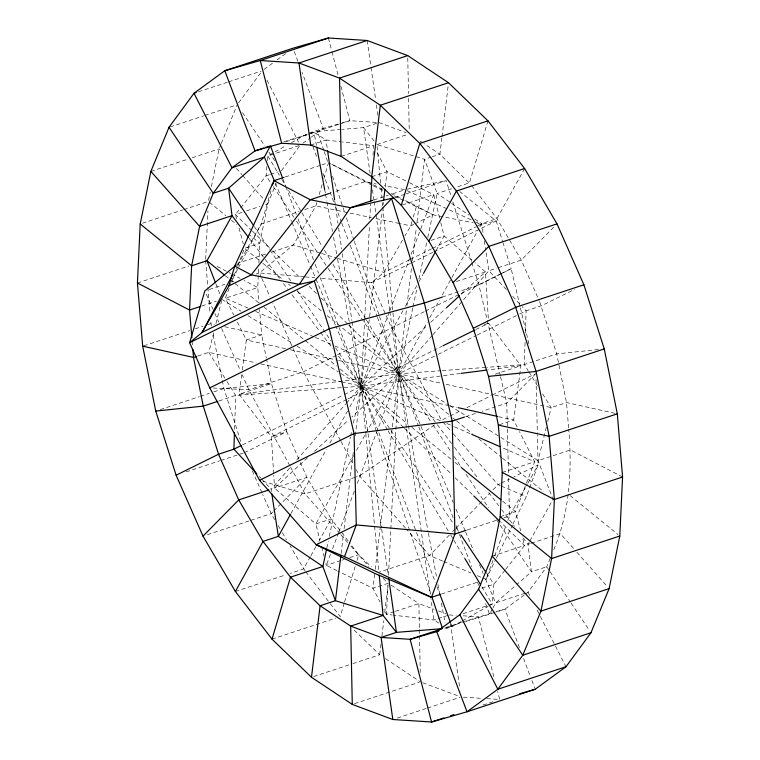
<?xml version="1.0" encoding="UTF-8"?>
<svg xmlns="http://www.w3.org/2000/svg" width="760" height="760" viewBox="0 0 760 760"><rect width="100%" height="100%" fill="white"/><g stroke="black" fill="none" stroke-linecap="round" stroke-linejoin="round"><path stroke-width="0.57" stroke-dasharray="3.8 2.85" d="M234.555 429.305L235.676 395.428L225.691 379.401M525.056 342.38L524.324 364.572L528.067 370.585M525.369 333.032L526.1 310.84L522.139 306.574M205.684 259.302L207.945 210.909M258.618 268.907L257.745 287.546L258.989 302.565M258.885 263.084L259.815 243.285L267.815 203.851L276.165 183.559M364.695 318.668L361.247 386.194L365.636 432.278M364.752 317.481L369.464 225.074M369.769 219.155L370.557 203.746M373.036 155.182L373.521 145.702L342.266 141.949M387.99 584.678L386.479 614.298L392.274 614.992M388.474 575.206L390.773 530.186M390.83 528.998L395.846 430.673M395.912 429.485L398.753 373.806L392.787 311.182M266.883 166.468L266.095 175.816L235.429 214.538L236.635 219.051M267.377 160.626L267.767 155.952L273.942 152.484M341.107 553.556L343.52 533.52M344.08 528.808L353.447 451.012M355.291 435.689L369.474 317.832M369.616 316.654L382.384 210.577M383.097 204.687L383.373 202.331M385.225 187.007L387.068 171.684L376.228 150.898M374.642 574.17L372.932 588.316L379.981 601.825M375.202 569.458L380.313 527.031M380.456 525.853L406.41 310.166M406.98 305.444L411.521 267.729M412.366 260.661L416.337 227.658M417.05 221.768L424.565 159.296L431.148 157.13M380.94 644.204L379.677 654.75L381.615 656.042M381.928 635.996L383.762 620.758M384.75 612.55L387.999 585.599M441.883 137.826L439.907 154.232L470.962 184.708M442.026 136.648L448.238 85.072M241.708 374.651L239.086 394.298L271.405 436.772L273.676 474.097M242.326 370.034L246.335 339.986L236.892 321.204M208.62 200.326L210.244 192.318M211.403 186.608L219.06 148.884L220.827 144.581M326.809 547.979L328.291 541.053M329.27 536.427L350.426 437.038M350.673 435.888L351.405 432.421M353.381 423.168L361.247 386.194L389.31 312.008M412.775 307.933L398.753 373.806L377.805 429.162M413.022 306.784L417.202 287.137M418.921 279.043L426.797 242.06M427.776 237.443L437.123 193.524L424.565 159.296L376.931 144.571L380.637 183.568M213.684 332.785L208.839 352.374L225.064 378.404M215.964 323.56L221.663 300.513M546.317 427.215L538.052 460.636L553.033 499.263L529.692 541.262M547.741 421.458L551.161 407.626L542.431 393.613M270.997 190.921L261.316 223.943L238.802 266.998M316.863 202.511L315.865 205.931L293.398 244.9L259.388 272.935L256.044 274.037M319.2 194.541L322.202 184.291M323.874 178.6L328.548 162.659M412.043 221.473L410.751 225.862L404.918 235.98M413.326 217.075L416.546 206.093L404.88 200.336M344.233 603.098L340.204 616.626L329.431 602.604M344.565 601.977L355.319 565.924M357 560.291L358.673 554.658L349.277 542.422M487.986 120.859L469.509 182.827L456.114 187.255M482.742 577.961L486.001 579.329L493.012 560.443M494.665 555.997L506.207 524.885M507.861 520.438L509.514 515.992L527.24 484.31M512.886 524.2L526.338 496.631L538.118 464.892L537.396 435.233M389.728 310.906L409.421 258.865M411.094 254.438L420.308 230.081M420.726 228.978L433.713 194.655L409.327 182.647M330.476 554.278L326.287 565.345L336.889 570.57M332.566 548.739L338.438 533.244M338.856 532.133L354.35 491.169M357.285 483.417L377.387 430.274M229.178 288.258L225.35 298.243L233.748 314.944M231.724 281.608L237.253 267.197M237.671 266.085L244.473 248.349L259.815 243.285L248.795 234.327M221.274 143.498L237.225 104.747M550.269 558.192L546.753 566.741L528.029 592.23L525.255 594.263M553.783 549.651C569.819 512.003 572.214 469.528 568.717 429.144M486.001 579.329L495.824 559.189M496.346 558.125L512.373 525.255M232.759 278.549L238.25 268.052M237.747 264.993L261.316 223.943L299.165 211.441M492.337 609.073L489.592 614.203L462.735 622.383M492.889 608.047L495.644 602.927L516.202 585.029M290.938 513.579L326.373 449.369M329.802 443.156L347.529 411.046M349.819 406.904L402.981 310.593M405.27 306.451L418.418 282.625M418.988 281.589L422.987 274.341M436.135 250.524L444.144 236.018L440.667 222.233M353.59 455.62L315.856 523.982L319.912 540.065M356.449 450.442L427.338 322.022M429.618 317.88L439.337 300.276M442.197 295.099L451.345 278.53M451.915 277.495L477.641 230.888M479.93 226.746L481.64 223.639L496.983 218.576L524.619 168.52M310.337 556.709L303.572 568.964L290.159 573.401M310.906 555.683L315.979 546.497M318.801 541.386L331.198 518.909L306.916 477.403L300.352 462.526M529.121 542.279L527.981 544.331L531.411 571.805L517.104 584.25M527.82 483.293L538.118 464.892L513.864 476.881M402.581 240.027L383.914 272.412L371.469 282.673L319.561 278.16M238.611 102.856L262.181 70.756M281.438 170.743L300.162 145.255M504.858 570.351L493.905 584.183L478.562 589.256M505.59 569.43L524.571 545.461L522.158 536.446M271.472 491.52L271.12 489.221L291.317 466.127M296.761 459.914L345.705 403.959M346.484 403.066L361.247 386.194L427.272 325.451M432.164 335.616L398.753 373.806L351.842 416.964M432.943 334.733L488.88 270.778L496.698 268.195M449.369 535.049L429.561 555.522L379.468 572.071M452.666 531.63L455.145 529.074M455.971 528.219L489.801 493.24M493.097 489.82L498.056 484.699L500.156 483.664M535.885 373.54L506.758 403.104L482.267 411.188M272.849 511.936L271.187 513.617L249.954 520.628M273.685 511.09L306.916 477.403L274.531 488.091L273.742 475.266M553.679 227.24L521.274 260.081L497.819 267.834M430.749 322.259L445.512 308.674M461.149 294.281L485.469 271.909L474.924 262.741M307.534 457.719L274.531 488.091L315.856 523.982L331.198 518.909L348.555 541.481M314.488 451.326L348.365 420.166M237.053 264.394L238.849 262.912L265.563 254.097M264.043 69.397L273.381 62.567M277.115 59.831L286.444 53M302.926 143.222L310.327 137.816M311.248 137.142L323.256 128.355L340.983 123.243M524.333 594.938L504.934 609.13L496.166 612.028M434.587 424.897L359.556 475.883L356.221 476.985M274.977 151.905L286.301 145.549M291.441 142.661L307.914 133.418L323.256 128.355L302.1 72.371M461.349 621.385L452.086 626.582L443.317 629.48M462.374 620.806L488.11 606.366M489.145 605.786L492.233 604.048L493.905 584.183L486.647 573.353M501.8 273.448L478.895 284.99L458.859 291.602M502.835 272.925L511.167 268.726L503.158 243.2M336.366 355.347L303.44 371.744L248.891 389.756L213.332 388.056M337.43 354.815L424.403 311.628M413.801 224.352L410.751 225.862L400.339 223.677M414.817 223.848L433.105 214.804L473.128 222.756M409.279 259.873L383.914 272.412L337.526 258.315M410.334 259.35L431.471 248.9M432.526 248.377L475.855 226.955M476.909 226.432L481.137 224.343L496.194 220.998L502.806 242.089M410.58 263.34L371.469 282.673L391.609 327.845L441.408 420.261L448.837 416.584M411.635 262.817L432.772 252.358M433.837 251.835L496.194 220.998L459.809 191.605M425.467 311.106L499.529 274.483M500.583 273.961L511.167 268.726L520.135 306.736M242.392 444.961L343.206 395.115M344.27 394.592L441.902 346.313M475.865 329.517L488.594 323.228L520.913 365.702L513.665 420.014L517.332 427.32M346.75 399.522L271.405 436.772L286.748 431.708L299.877 461.462M347.814 399L436.952 354.92M438.016 354.397L476.226 335.502M477.28 334.979L518.672 314.516M519.736 313.984L526.1 310.84L541.443 305.776L574.341 289.503M244.302 452.703L286.748 431.708L271.472 383.601L266.579 359.262M449.901 416.062L461.577 410.286M466.887 407.664L491.302 395.589M492.366 395.058L534.831 374.062M501.211 483.141L509.647 478.971M198.464 91.798L227.525 82.203M228.646 81.833L261.06 71.127M170.155 126.891L203.689 115.824M204.801 115.453L236.103 105.118M150.869 171.399L187.758 159.22M192.232 157.738L219.06 148.884L221.416 151.544M286.13 141.721L307.344 134.719M308.465 134.349L314.051 132.506L326.059 140.001L341.107 141.806M338.675 124.374L317.462 131.385L311.096 132.734M339.796 124.003L349.847 120.688L376.58 122.407M299.041 145.625L267.767 155.952L279.348 175.199M310.716 145.065L326.059 140.001L327.398 149.378M376.713 123.272L363.565 127.623L342.285 129.352M269.382 174.724L266.095 175.816L272.697 185.659M270.484 174.363L278.151 171.836M341.126 156.398L373.521 145.702M376.931 144.571L407.084 134.615M142.434 223.24L182.675 209.959M183.796 209.589L208.392 201.466M285.133 176.994L320.758 165.224M321.869 164.863L327.437 163.02M242.126 212.325L235.429 214.538L251.503 230.223M246.591 210.852L259.996 206.425M265.582 204.582L267.815 203.851L266.247 202.075M371.726 176.748L387.068 171.684L408.272 182.125M432.24 156.769L439.907 154.232L424.118 143.725M329.175 193.496L331.398 192.764M335.853 191.292L364.8 181.735L376.285 184.015M304.731 209.608L315.865 205.931L371.402 217.597M373.834 200.013L384.969 196.336M386.08 195.966L388.312 195.234M392.758 193.762L405.013 189.715L384.332 185.611M394.953 197.495L404.966 194.18M406.087 193.819L446.158 180.585L451.088 196.298M137.436 282.995L188.86 266.019M402.439 204.982L433.713 194.655L440.373 221.084M451.639 188.736L437.123 193.524L450.67 202.692M272.241 251.892L293.398 244.9L320.558 253.156M209.285 289.474L224.874 284.335M231.553 282.122L233.785 281.39M201.837 306.005L216.362 301.207M430.986 240.369L444.144 236.018L474.041 261.981M143.802 345.8L189.639 330.666M195.225 328.814L203.053 326.23M207.518 324.757L210.871 323.655L214.339 324.416M197.875 355.993L208.839 352.374L256.177 362.881M456.437 281.495L485.469 271.909L488.385 319.722M442.159 297.122L457.748 291.973M160.218 409.592L199.339 396.673M200.459 396.312L209.399 393.357M213.873 391.875L223.934 388.559L271.472 383.601L239.086 394.298L398.753 373.806L440.999 370.699M218.918 400.957L235.676 395.428L361.247 386.194L442.253 375.801M484.215 324.672L488.594 323.228M186.171 471.894L219.707 460.816M220.827 460.455L243.181 453.074M495.225 374.186L520.913 365.702L488.043 369.92M465.566 416.698L475.589 413.392M499.415 424.716L513.665 420.014L498.655 416.68M355.101 477.356L305.007 493.895L262.979 481.317M207.47 534.66L248.833 520.999M502.256 472.454L534.65 461.757L519.431 431.49M235.381 591.48L285.684 574.873M340.803 560.557L326.287 565.345L325.413 561.896M341.924 560.186L344.156 559.445M349.742 557.602L358.673 554.658L371.365 566.913M500.184 516.714L515.527 511.651L534.65 461.757L502.132 447.592M467.2 529.967L497.268 520.039M503.947 517.836L509.514 515.992L508.592 478.363M388.274 583.253L372.932 588.316L337.953 571.092M492.185 556.149L524.571 545.461L500.878 522.348M530.214 543.59L527.981 544.331L522.272 536.797M531.335 543.229L560.376 533.634L573.743 548.711M272.013 639.141L335.73 618.098M441.465 594.035L477.09 582.274M394.298 611.714L386.479 614.298L383.772 609.102M395.418 611.344L418.874 603.601L434.074 609.264M448.191 615.296L433.941 619.998L393.423 615.135M463.191 613.643L487.758 605.53M488.88 605.159L492.233 604.048L481.878 586.825M461.586 622.336L445.949 627.494L461.615 622.725M462.707 621.965L494.959 612.009M495.064 612.389L489.592 614.203L484.984 602.015M313.719 676.533L351.728 663.983M352.839 663.613L379.677 654.75L352.801 628.795M354.512 703.665L419.349 682.261M397.299 718.038L426.36 708.434M427.481 708.063L459.895 697.366M482.99 705.024L493.05 701.698M283.841 141.711L309.577 133.874M310.688 133.532L314.051 132.506L316.426 145.302M342.095 122.92L349.847 120.688L340.926 86.231M496.071 611.686L504.934 609.13L519.859 648.65M407.293 189.211L446.158 180.585M444.666 628.168L452.086 626.582L450.832 623.257M443.431 375.649L459.866 373.54M598.462 349.534L556.719 353.885L524.324 364.572L486.77 367.337M341.097 129.447L317.462 131.385L323.855 150.461M442.177 370.614L485.592 367.422M449.284 614.935L456.256 615.381M463.229 615.828L478.344 616.797L494.399 678.813M463.362 697.148L482.144 698.355M486.846 698.658L499.757 699.485L497.676 691.448M304.219 276.83L259.388 272.935L261.298 277.229M305.397 276.934L314.839 277.751M477.707 223.659L481.137 224.343L475.779 221.91M376.038 218.566L399.18 223.43M224.732 326.724L261.677 334.923L266.342 358.102M615.001 413.326L566.504 402.562L551.161 407.626L493.43 394.82M285.599 348.697L246.335 339.986L261.677 334.923L259.569 309.5M290.216 349.724L337.554 360.231M338.713 360.487L441.474 383.287M446.091 384.313L492.281 394.563M260.794 363.897L340.461 381.577M341.62 381.834L448.998 405.659M450.158 405.916L457.083 407.455M321.689 253.498L336.395 257.973M378.908 122.55L406.058 132.667M438.425 610.888L446.025 613.719M422.655 682.708L459.914 696.587M500.232 485.621L498.056 484.699L452.266 432.62M501.315 486.077L526.338 496.631M442.586 561.022L429.561 555.522L406.229 528.979M443.669 561.478L470.801 572.926M477.318 575.672L481.659 577.505M248.112 308.161L225.35 298.243L257.745 287.546L244.197 280.506M255.702 311.467L314.222 336.965M315.305 337.44L333.726 345.467M334.808 345.942L398.753 373.806L448.865 405.042M440.363 420.669L361.247 386.194L339.197 372.447M446.861 423.5L453.368 426.341M454.452 426.806L470.706 433.894M407.151 190.693L471.485 219.953M372.276 185.355L329.584 163.2M373.34 185.868L382.945 190.523M394.687 196.203L433.105 214.804L416.546 206.093M331.731 164.226L382.622 189.344M391.106 193.534L403.826 199.814M217.094 266.437L230.641 273.467M231.686 274.008L240.027 278.341M622.563 477.005L570.447 449.939L538.052 460.636L500.973 437.522M449.863 405.669L499.975 436.895M221.948 299.364L240.986 311.229M247.998 315.609L293.103 343.719M297.113 346.218L338.2 371.82M438.947 623.124L433.941 619.998L430.92 598.899M420.175 141.103L423.13 143.07M391.238 585.219L418.874 603.601L419.377 628.51M385.5 658.625L420.46 681.891M451.639 203.347L469.062 215.127M474.867 219.06L481.64 223.639L483.236 233.985M209.304 202.217L225.834 215.659M231.344 220.134L236.854 224.618M570.209 495.691L617.966 534.527M245.394 249.099L261.924 262.542M262.837 263.283L282.122 278.967M288.553 284.192L290.387 285.694M297.74 291.659L321.613 311.077M327.123 315.562L449.255 414.884M452.931 417.867L455.686 420.109M456.608 420.85L472.216 433.551M478.648 438.776L501.6 457.444M502.522 458.195L543.846 491.796M225.34 275.671L229.007 278.654M229.928 279.404L258.4 302.556M263.91 307.03L304.313 339.891M305.235 340.641L336.452 366.026M340.128 369.018L408.082 424.279M411.758 427.262L451.24 459.373M454.917 462.365L460.427 466.839M502.673 501.192L515.527 511.651L520.657 530.803M383.202 578.35L387.429 582.436M252.348 231.049L271.814 250.03M272.659 250.847L301.435 278.91M309.054 286.339L316.663 293.759M320.901 297.892L347.976 324.292M348.821 325.118L398.753 373.806L436.591 423.738M403.56 427.452L361.247 386.194L336.974 354.16M404.405 428.279L451.791 474.487M455.183 477.793L472.948 495.121M506.303 289.531L488.88 270.778L485.877 251.237M512.639 296.352L521.35 305.729M259.236 476.434L260.822 478.135M261.611 478.99L271.12 489.221M236.36 168.387L241.861 174.591M242.649 175.475L263.102 198.531M576.887 552.254L607.553 586.825M442.956 422.028L451.487 431.737M405.45 528.096L359.556 475.883L356.193 469.642M340.005 533.719L305.007 493.895L290.415 466.82M340.784 534.603L347.785 542.564M350.901 546.107L368.79 566.457M374.11 141.008L363.565 127.623L370.101 173.337M471.684 185.649L496.983 218.576L521.274 260.081L539.096 300.466M305.007 570.836L290.035 545.822M305.729 571.767L328.709 601.673M437.304 424.678L451.582 443.526M454.442 447.298L478.002 478.382M488.718 492.518L498.712 505.704M501.562 509.475L514.415 526.433M249.156 238.279L280.573 279.727M283.423 283.499L287.707 289.151M291.992 294.804L319.837 331.55M320.549 332.49L332.69 348.507M242.497 112.632L264.936 146.119M268.897 152.028L274.835 160.892M549.385 570.674L546.753 566.741L531.411 571.805L499.728 524.524M550.05 571.663L570.513 602.195M571.168 603.183L589.646 630.762M273.353 186.647L293.816 217.189M296.457 221.122L319.551 255.597M320.216 256.585L327.474 267.425M328.13 268.403L432.411 424.042M433.067 425.03L451.554 452.608M454.185 456.551L460.788 466.402M466.07 474.287L488.509 507.775M496.432 519.593L499.064 523.535M254.334 226.613L269.515 249.27M270.17 250.258L290.633 280.791M297.226 290.643L330.885 340.879M335.512 347.776L390.288 429.533M390.944 430.521L452.988 523.117M456.285 528.038L458.261 530.993M528.694 371.583L537.434 385.605M281.779 179.255L285.437 185.335M288.486 190.399L301.273 211.679M301.881 212.695L321.993 246.135M324.425 250.183L330.524 260.319M332.956 264.375L365.854 319.086M366.462 320.102L398.753 373.806L453.197 502.55M387.448 429.761L361.247 386.194L335.873 326.183M388.056 430.777L450.195 534.137M450.803 535.144L453.235 539.201M453.853 540.217L464.208 557.441M274.721 519.659L271.187 513.617L262.694 494.38M278.255 525.692L280.022 528.713M282.378 532.741L286.501 539.781M340.48 440.477L303.44 371.744L272.792 303.012M341.041 441.522L353.381 464.436M289.854 465.785L248.891 389.756L242.184 374.718M266.998 80.199L298.556 142.111M529.635 595.375L528.029 592.23L495.644 602.927L485.488 578.92M537.12 610.071L539.799 615.315M540.332 616.36L566.01 666.729M261.782 278.302L269.923 296.562M206.273 294.167L212.98 309.206M214.89 313.5L218.718 322.097M221.597 328.538L240.274 370.424M539.562 301.52L556.719 353.885L566.504 402.562L568.622 427.984M252.32 470.867L262.228 493.316M455.962 509.095L465.186 530.917M465.652 532.01L473.49 550.553M479.493 564.737L483.18 573.467M275.433 183.264L291.584 221.445M292.04 222.537L310.033 265.088M310.498 266.18L315.571 278.179M316.036 279.272L335.407 325.09M215.954 283.917L220.229 294.947M294.224 51.509L297.958 61.389M523.592 658.531L530.233 676.096M531.895 680.485L534.793 688.17M312.94 146.708L317.129 157.785M322.981 173.299L333.868 202.103M335.54 206.53L341.401 222.043M341.82 223.145L348.517 240.873M350.198 245.299L376.988 316.207M377.406 317.309L418.427 425.875M418.845 426.987L453.169 517.826M456.104 525.578L459.03 533.33M459.448 534.442L471.589 566.561M477.451 582.075L478.705 585.399M282.967 179.037L285.484 185.677M285.902 186.789L296.362 214.482M298.043 218.918L313.528 259.901M315.2 264.337L318.554 273.201M320.226 277.628L378.413 431.613M378.831 432.715L416.081 531.316M416.499 532.418L435.337 582.274M437.019 586.701L439.527 593.351M324.235 151.582L327.617 161.68M332.51 176.273L342.674 206.577M343.055 207.698L344.935 213.313M346.437 217.797L353.96 240.245M354.341 241.366L379.183 315.447M379.553 316.569L398.753 373.806L428.193 532.067M376.305 431.081L361.247 386.194L337.003 255.854M376.675 432.212L431.252 594.947M240.73 441.446L223.934 388.559L212.743 332.927M452.846 201.913L471.504 261.411M471.855 262.533L478.895 284.99L500.27 375.582M239.048 228.066L243.266 243.846M328.434 38L331.702 50.635M331.997 51.784L338.248 75.895M321.651 546.962L323.969 556.158M520.4 307.885L529.369 345.895M500.536 376.722L506.758 403.104L507.367 427.794M211.337 325.974L210.681 321.309M428.412 533.235L436.858 578.616M437.94 584.44L439.46 592.582M441.408 603.06L445.084 622.839M324.653 189.525L325.308 193.021M325.527 194.18L326.819 201.162M327.037 202.331L332.452 231.42M333.535 237.234L336.784 254.695M484.291 240.882L485.706 250.087M367.175 40.489L370.861 66.281M371.032 67.45L375.725 100.282M376.39 104.965L377.901 115.52M450.452 623.143L459.505 686.442M372.447 189.753L373.948 200.307M374.119 201.476L375.791 213.199M375.962 214.368L389.699 310.498M389.87 311.676L406.457 427.737M406.628 428.906L430.255 594.206M334.77 200.963L337.953 223.24M338.627 227.924L341.639 249.033M342.313 253.716L351.861 320.54M352.032 321.717L381.52 528.048M381.691 529.216L388.227 574.94M381.092 188.299L381.985 197.752M382.441 202.473L382.774 206.017M382.888 207.204L392.673 310.004M365.75 433.456L378.793 570.522M205.627 260.481L207.765 286.216M207.86 287.385L209.998 313.12M192.242 342.418L192.432 344.726M536.038 379.468L537.367 434.045M507.395 428.972L508.478 473.66M407.769 57.969L408.5 93.546M408.595 98.296L409.241 130.321M419.406 629.698L419.501 634.448M419.52 635.626L420.27 672.4"/><path stroke-width="1.14" d="M234.441 432.801L233.899 449.16L256.861 473.879M137.436 282.995L140.201 223.982L150.869 171.399L169.034 127.262L193.99 93.271L224.789 70.737L292.98 48.222L328.434 38L367.175 40.489L407.721 55.594L448.514 82.736L487.986 120.859L524.619 168.52L556.994 223.868L583.889 284.781L604.257 348.925L617.31 413.829L622.563 477.005L619.799 536.019L609.13 588.601L590.966 632.738L566.01 666.729L535.211 689.263L467.02 711.778L431.566 722L392.825 719.511L352.279 704.406L311.486 677.264L272.013 639.141L235.381 591.48L203.005 536.133L176.111 475.219L155.743 411.074L142.69 346.17L137.436 282.995L189.553 310.061L200.725 306.375M192.821 349.353L193.496 357.438L203.281 406.115L218.557 454.224L238.725 499.918L263.017 541.424L290.491 577.172L320.093 605.767L350.683 626.116L381.092 637.45L410.153 639.312L436.743 631.645L459.838 614.745L478.562 589.256L492.185 556.149L500.184 516.714L502.256 472.454L498.322 425.077L488.528 376.399L473.252 328.291L453.083 282.596L428.801 241.091L401.327 205.343L371.726 176.748L341.126 156.398L310.716 145.065L281.656 143.203L255.065 150.869L231.971 167.77L213.246 193.258L199.623 226.366L191.625 265.8L189.553 310.061L191.862 337.791M370.68 201.381L371.944 176.5M311.486 677.264L320.093 605.767L335.435 600.704L383.068 615.429L396.435 632.377L441.36 628.719M371.726 176.748L380.323 105.251L339.54 78.109L298.984 63.004L260.243 60.515L224.789 70.737L255.065 150.869L263.834 147.972M340.822 555.911L335.435 600.704L322.876 566.475L326.562 549.138M383.658 199.975L384.94 189.364M284.022 177.355L273.999 180.671L234.707 266.133L228.912 285.902L202.084 332.452L189.63 342.712L209.769 387.885L259.569 480.301L316.217 544.739L375.012 573.534L431.452 597.341L440.353 594.406M273.001 184.082L273.999 180.671L310.251 199.747L350.455 207.727L393.832 197.857M272.013 639.141L290.491 577.172L322.876 566.475L278.359 536.361L271.823 493.819M401.327 205.343L419.795 143.374L487.986 120.859M344.498 556.672L356.278 524.932L354.055 433.58L329.327 328.766L314.365 281.038L391.609 198.597L424.346 303.002L452.209 421.116L454.955 534.005L431.452 597.341L344.498 556.672L316.217 544.739L356.278 524.932L454.955 534.005L466.089 530.328M230.014 283.803L228.912 285.902L251.275 274.844L310.251 199.747L329.175 193.496M232.807 274.331L202.084 332.452L299.298 284.382L314.365 281.038L189.63 342.712L204.839 290.947L236.16 265.126M235.381 591.48L263.017 541.424L278.359 536.361L290.358 514.615M428.801 241.091L456.427 191.035L524.619 168.52M423.558 273.305L435.565 251.56M203.005 536.133L238.725 499.918L268.888 489.953M453.083 282.596L488.813 246.383L556.994 223.868M446.386 307.866L459.41 295.887M209.769 387.885L329.327 328.766L424.346 303.002L442.159 297.122M176.111 475.219L218.557 454.224L233.899 449.16L241.328 445.483M473.252 328.291L515.698 307.297L583.889 284.781M442.966 345.791L474.8 330.049M259.569 480.301L354.055 433.58L452.209 421.116L464.455 417.069M328.434 38L260.243 60.515L281.656 143.203M196.232 92.539L193.99 93.271L231.971 167.77L264.356 157.073L270.408 145.796L282.549 177.925M367.175 40.489L298.984 63.004L310.716 145.065M407.721 55.594L339.54 78.109L341.126 156.398M448.514 82.736L380.323 105.251L419.795 143.374L456.427 191.035L488.813 246.383L515.698 307.297L536.066 371.44L549.128 436.344L554.372 499.519L551.608 558.533L540.939 611.116L522.775 655.253L497.819 689.244L467.02 711.778L436.743 631.645L438.938 630.923M266.028 147.25L269.315 146.157M372.723 200.374L350.455 207.727L299.298 284.382L251.275 274.844L234.707 266.133M196.783 356.354L193.496 357.438L142.69 346.17M217.806 401.327L203.281 406.115L155.743 411.074M604.257 348.925L536.066 371.44L488.528 376.399M617.31 413.829L549.128 436.344L498.322 425.077M622.563 477.005L554.372 499.519L502.256 472.454M619.799 536.019L551.608 558.533L500.184 516.714M441.427 628.986L410.153 639.312L431.566 722L443.868 717.943M609.13 588.601L540.939 611.116L492.185 556.149M590.966 632.738L522.775 655.253L478.562 589.256M566.01 666.729L497.819 689.244L459.838 614.745M450.575 715.73L453.929 714.619M519.697 693.737L535.211 689.263M461.044 373.388L486.865 370.072M458.242 407.712L497.496 416.423M471.789 434.368L499.966 446.642M224.418 274.92L206.967 260.737L191.625 265.8L140.201 223.982M461.349 467.59L500.831 499.7M473.803 495.947L500.032 521.531M150.869 171.399L199.623 226.366L232.018 215.669L248.444 237.339M253.669 225.625L228.589 188.195L213.246 193.258L169.034 127.262M460.902 534.936L485.982 572.365M464.816 558.448L480.652 584.801M274.512 181.079L264.356 157.073L228.589 188.195L232.018 215.669L206.967 260.737L215.526 282.805M439.527 593.351L450.414 622.155M432.003 597.198L442.538 628.615M316.863 147.63L324.653 189.525M327.57 150.556L334.609 199.794M388.731 578.455L396.435 632.377L381.092 637.45L392.825 719.511M379.249 575.253L383.068 615.429L350.683 626.116L352.279 704.406"/></g></svg>
